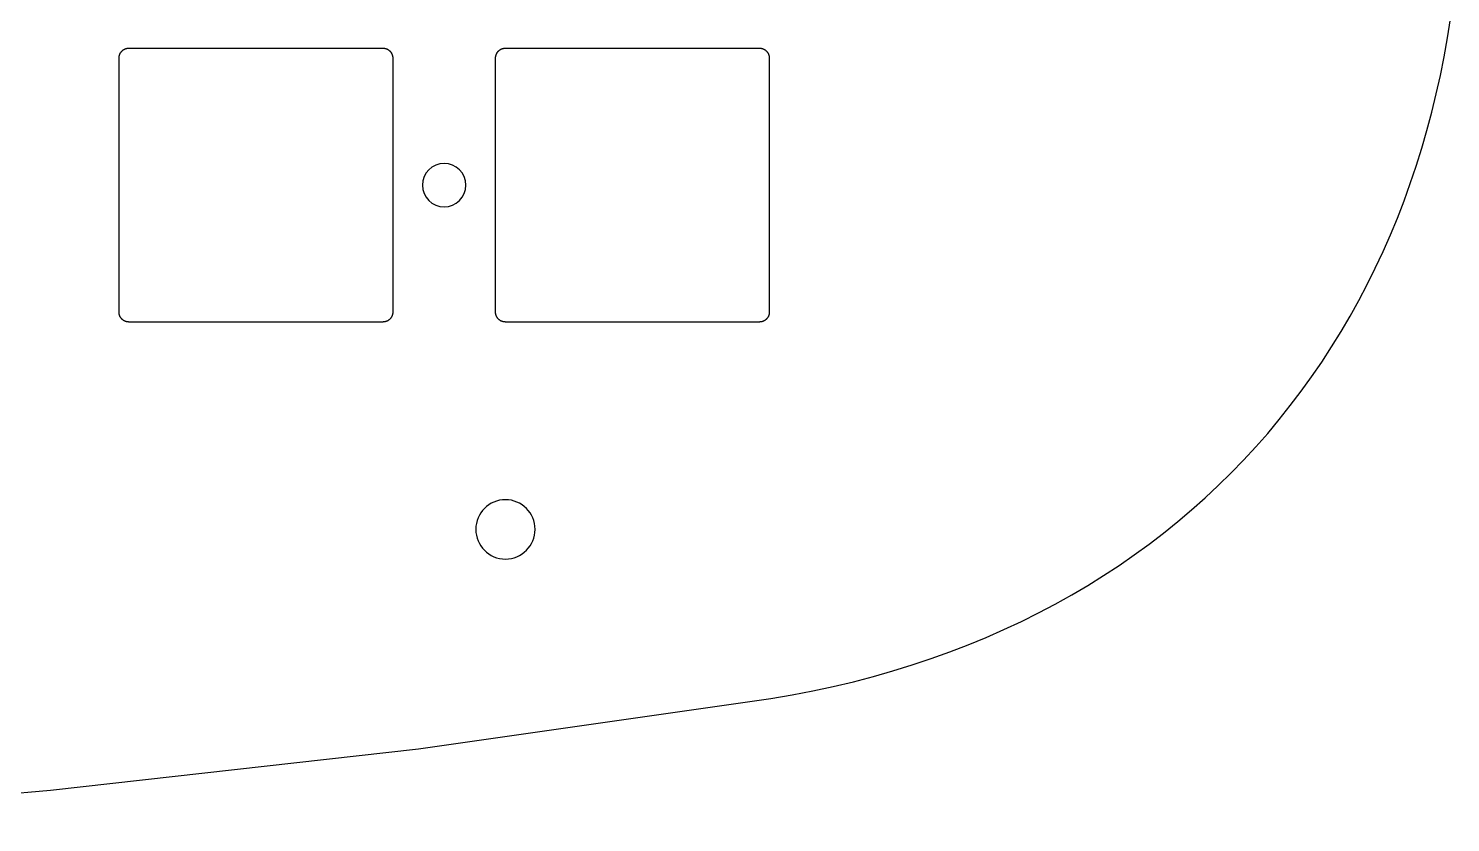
# Model space of a CAD drawing. Extents: x -763 to 762, y 34 to 355.
# Drawn here: x 376.6 to 448.5, y 188.8 to 229 of the extents above; entities that cross this region are included whole.
import ezdxf

# ---------------------------------------------------------------- set-up
doc = ezdxf.new("R2010")
doc.units = 0
doc.layers.add('2D_ACR_PLOT$CUT2', color=3, linetype='CONTINUOUS')

msp = doc.modelspace()

# ---------------------------------------------------------------- linework, layer by layer
at = {"layer": '2D_ACR_PLOT$CUT2'}
for p, q in [((448.389, 228.501), (448.542, 229.463)), ((448.218, 227.548), (448.389, 228.501)), ((381.173, 227.485), (381.174, 227.502)), ((381.173, 214.635), (381.173, 227.485)), ((381.174, 227.502), (381.175, 227.52)), ((381.175, 227.52), (381.176, 227.537)), ((381.176, 227.537), (381.178, 227.553)), ((381.178, 227.553), (381.181, 227.57)), ((381.181, 227.57), (381.184, 227.587)), ((381.184, 227.587), (381.188, 227.604)), ((381.188, 227.604), (381.192, 227.62)), ((381.192, 227.62), (381.197, 227.637)), ((381.197, 227.637), (381.202, 227.653)), ((381.202, 227.653), (381.208, 227.669)), ((381.208, 227.669), (381.215, 227.685)), ((381.215, 227.685), (381.222, 227.7)), ((381.222, 227.7), (381.23, 227.715)), ((381.23, 227.715), (381.238, 227.73)), ((381.238, 227.73), (381.246, 227.745)), ((381.246, 227.745), (381.255, 227.76)), ((381.255, 227.76), (381.265, 227.774)), ((381.265, 227.774), (381.275, 227.788)), ((381.275, 227.788), (381.286, 227.801)), ((381.286, 227.801), (381.297, 227.814)), ((381.297, 227.814), (381.308, 227.827)), ((381.308, 227.827), (381.32, 227.839)), ((381.32, 227.839), (381.332, 227.851)), ((381.332, 227.851), (381.345, 227.862)), ((381.345, 227.862), (381.358, 227.873)), ((381.358, 227.873), (381.371, 227.884)), ((381.371, 227.884), (381.385, 227.894)), ((381.385, 227.894), (381.399, 227.903)), ((381.399, 227.903), (381.414, 227.913)), ((381.414, 227.913), (381.428, 227.921)), ((381.428, 227.921), (381.443, 227.929)), ((381.443, 227.929), (381.459, 227.937)), ((381.459, 227.937), (381.474, 227.944)), ((381.474, 227.944), (381.49, 227.951)), ((381.49, 227.951), (381.506, 227.957)), ((381.506, 227.957), (381.522, 227.962)), ((381.522, 227.962), (381.539, 227.967)), ((381.539, 227.967), (381.555, 227.971)), ((381.555, 227.971), (381.572, 227.975)), ((381.572, 227.975), (381.589, 227.978)), ((381.589, 227.978), (381.605, 227.981)), ((381.605, 227.981), (381.622, 227.983)), ((381.622, 227.983), (381.639, 227.984)), ((381.639, 227.984), (381.656, 227.985)), ((381.656, 227.985), (381.673, 227.985)), ((381.673, 227.985), (394.523, 227.985)), ((394.523, 227.985), (394.541, 227.985)), ((394.541, 227.985), (394.558, 227.984)), ((394.558, 227.984), (394.575, 227.983)), ((394.575, 227.983), (394.592, 227.981)), ((394.592, 227.981), (394.608, 227.978)), ((394.608, 227.978), (394.625, 227.975)), ((394.625, 227.975), (394.642, 227.971)), ((394.642, 227.971), (394.658, 227.967)), ((394.658, 227.967), (394.675, 227.962)), ((394.675, 227.962), (394.691, 227.957)), ((394.691, 227.957), (394.707, 227.951)), ((394.707, 227.951), (394.723, 227.944)), ((394.723, 227.944), (394.738, 227.937)), ((394.738, 227.937), (394.753, 227.929)), ((394.753, 227.929), (394.769, 227.921)), ((394.769, 227.921), (394.783, 227.913)), ((394.783, 227.913), (394.798, 227.903)), ((394.798, 227.903), (394.812, 227.894)), ((394.812, 227.894), (394.826, 227.884)), ((394.826, 227.884), (394.839, 227.873)), ((394.839, 227.873), (394.852, 227.862)), ((394.852, 227.862), (394.865, 227.851)), ((394.865, 227.851), (394.877, 227.839)), ((394.877, 227.839), (394.889, 227.827)), ((394.889, 227.827), (394.9, 227.814)), ((394.9, 227.814), (394.911, 227.801)), ((394.911, 227.801), (394.922, 227.788)), ((394.922, 227.788), (394.932, 227.774)), ((394.932, 227.774), (394.942, 227.76)), ((394.942, 227.76), (394.951, 227.745)), ((394.951, 227.745), (394.959, 227.73)), ((394.959, 227.73), (394.967, 227.715)), ((394.967, 227.715), (394.975, 227.7)), ((394.975, 227.7), (394.982, 227.685)), ((394.982, 227.685), (394.989, 227.669)), ((394.989, 227.669), (394.995, 227.653)), ((394.995, 227.653), (395, 227.637)), ((395, 227.637), (395.005, 227.62)), ((395.005, 227.62), (395.009, 227.604)), ((395.009, 227.604), (395.013, 227.587)), ((395.013, 227.587), (395.016, 227.57)), ((395.016, 227.57), (395.019, 227.553)), ((395.019, 227.553), (395.021, 227.537)), ((395.021, 227.537), (395.022, 227.52)), ((395.022, 227.52), (395.023, 227.502)), ((395.023, 227.502), (395.023, 227.485)), ((395.023, 227.485), (395.023, 214.635)), ((400.223, 227.485), (400.224, 227.502)), ((400.223, 214.635), (400.223, 227.485)), ((400.224, 227.502), (400.225, 227.52)), ((400.225, 227.52), (400.226, 227.537)), ((400.226, 227.537), (400.228, 227.553)), ((400.228, 227.553), (400.231, 227.57)), ((400.231, 227.57), (400.234, 227.587)), ((400.234, 227.587), (400.238, 227.604)), ((400.238, 227.604), (400.242, 227.62)), ((400.242, 227.62), (400.247, 227.637)), ((400.247, 227.637), (400.252, 227.653)), ((400.252, 227.653), (400.258, 227.669)), ((400.258, 227.669), (400.265, 227.685)), ((400.265, 227.685), (400.272, 227.7)), ((400.272, 227.7), (400.28, 227.715)), ((400.28, 227.715), (400.288, 227.73)), ((400.288, 227.73), (400.296, 227.745)), ((400.296, 227.745), (400.305, 227.76)), ((400.305, 227.76), (400.315, 227.774)), ((400.315, 227.774), (400.325, 227.788)), ((400.325, 227.788), (400.336, 227.801)), ((400.336, 227.801), (400.347, 227.814)), ((400.347, 227.814), (400.358, 227.827)), ((400.358, 227.827), (400.37, 227.839)), ((400.37, 227.839), (400.382, 227.851)), ((400.382, 227.851), (400.395, 227.862)), ((400.395, 227.862), (400.408, 227.873)), ((400.408, 227.873), (400.421, 227.884)), ((400.421, 227.884), (400.435, 227.894)), ((400.435, 227.894), (400.449, 227.903)), ((400.449, 227.903), (400.464, 227.913)), ((400.464, 227.913), (400.478, 227.921)), ((400.478, 227.921), (400.493, 227.929)), ((400.493, 227.929), (400.509, 227.937)), ((400.509, 227.937), (400.524, 227.944)), ((400.524, 227.944), (400.54, 227.951)), ((400.54, 227.951), (400.556, 227.957)), ((400.556, 227.957), (400.572, 227.962)), ((400.572, 227.962), (400.589, 227.967)), ((400.589, 227.967), (400.605, 227.971)), ((400.605, 227.971), (400.622, 227.975)), ((400.622, 227.975), (400.639, 227.978)), ((400.639, 227.978), (400.655, 227.981)), ((400.655, 227.981), (400.672, 227.983)), ((400.672, 227.983), (400.689, 227.984)), ((400.689, 227.984), (400.706, 227.985)), ((400.706, 227.985), (400.723, 227.985)), ((400.723, 227.985), (413.573, 227.985)), ((413.573, 227.985), (413.591, 227.985)), ((413.591, 227.985), (413.608, 227.984)), ((413.608, 227.984), (413.625, 227.983)), ((413.625, 227.983), (413.642, 227.981)), ((413.642, 227.981), (413.658, 227.978)), ((413.658, 227.978), (413.675, 227.975)), ((413.675, 227.975), (413.692, 227.971)), ((413.692, 227.971), (413.708, 227.967)), ((413.708, 227.967), (413.725, 227.962)), ((413.725, 227.962), (413.741, 227.957)), ((413.741, 227.957), (413.757, 227.951)), ((413.757, 227.951), (413.773, 227.944)), ((413.773, 227.944), (413.788, 227.937)), ((413.788, 227.937), (413.803, 227.929)), ((413.803, 227.929), (413.819, 227.921)), ((413.819, 227.921), (413.833, 227.913)), ((413.833, 227.913), (413.848, 227.903)), ((413.848, 227.903), (413.862, 227.894)), ((413.862, 227.894), (413.876, 227.884)), ((413.876, 227.884), (413.889, 227.873)), ((413.889, 227.873), (413.902, 227.862)), ((413.902, 227.862), (413.915, 227.851)), ((413.915, 227.851), (413.927, 227.839)), ((413.927, 227.839), (413.939, 227.827)), ((413.939, 227.827), (413.95, 227.814)), ((413.95, 227.814), (413.961, 227.801)), ((413.961, 227.801), (413.972, 227.788)), ((413.972, 227.788), (413.982, 227.774)), ((413.982, 227.774), (413.992, 227.76)), ((413.992, 227.76), (414.001, 227.745)), ((414.001, 227.745), (414.009, 227.73)), ((414.009, 227.73), (414.017, 227.715)), ((414.017, 227.715), (414.025, 227.7)), ((414.025, 227.7), (414.032, 227.685)), ((414.032, 227.685), (414.039, 227.669)), ((414.039, 227.669), (414.045, 227.653)), ((414.045, 227.653), (414.05, 227.637)), ((414.05, 227.637), (414.055, 227.62)), ((414.055, 227.62), (414.059, 227.604)), ((414.059, 227.604), (414.063, 227.587)), ((414.063, 227.587), (414.066, 227.57)), ((414.066, 227.57), (414.069, 227.553)), ((414.069, 227.553), (414.071, 227.537)), ((414.071, 227.537), (414.072, 227.52)), ((414.072, 227.52), (414.073, 227.502)), ((414.073, 227.502), (414.073, 227.485)), ((414.073, 227.485), (414.073, 214.635)), ((448.028, 226.604), (448.218, 227.548)), ((447.82, 225.669), (448.028, 226.604)), ((447.594, 224.743), (447.82, 225.669)), ((447.349, 223.827), (447.594, 224.743)), ((447.085, 222.92), (447.349, 223.827)), ((446.804, 222.023), (447.085, 222.92)), ((446.504, 221.136), (446.804, 222.023)), ((446.187, 220.26), (446.504, 221.136)), ((445.851, 219.394), (446.187, 220.26)), ((445.497, 218.539), (445.851, 219.394)), ((445.125, 217.695), (445.497, 218.539)), ((444.735, 216.862), (445.125, 217.695)), ((444.328, 216.04), (444.735, 216.862)), ((443.903, 215.23), (444.328, 216.04)), ((443.46, 214.433), (443.903, 215.23)), ((381.174, 214.618), (381.173, 214.635)), ((381.175, 214.601), (381.174, 214.618)), ((381.176, 214.584), (381.175, 214.601)), ((381.178, 214.567), (381.176, 214.584)), ((381.181, 214.55), (381.178, 214.567)), ((381.184, 214.534), (381.181, 214.55)), ((381.188, 214.517), (381.184, 214.534)), ((381.192, 214.5), (381.188, 214.517)), ((381.197, 214.484), (381.192, 214.5)), ((381.202, 214.468), (381.197, 214.484)), ((381.208, 214.452), (381.202, 214.468)), ((381.215, 214.436), (381.208, 214.452)), ((381.222, 214.421), (381.215, 214.436)), ((381.23, 214.405), (381.222, 214.421)), ((394.975, 214.421), (394.967, 214.405)), ((394.982, 214.436), (394.975, 214.421)), ((394.989, 214.452), (394.982, 214.436)), ((394.995, 214.468), (394.989, 214.452)), ((395, 214.484), (394.995, 214.468)), ((395.005, 214.5), (395, 214.484)), ((395.009, 214.517), (395.005, 214.5)), ((395.013, 214.534), (395.009, 214.517)), ((395.016, 214.55), (395.013, 214.534)), ((395.019, 214.567), (395.016, 214.55)), ((395.021, 214.584), (395.019, 214.567)), ((395.022, 214.601), (395.021, 214.584)), ((395.023, 214.618), (395.022, 214.601)), ((395.023, 214.635), (395.023, 214.618)), ((400.224, 214.618), (400.223, 214.635)), ((400.225, 214.601), (400.224, 214.618)), ((400.226, 214.584), (400.225, 214.601)), ((400.228, 214.567), (400.226, 214.584)), ((400.231, 214.55), (400.228, 214.567)), ((400.234, 214.534), (400.231, 214.55)), ((400.238, 214.517), (400.234, 214.534)), ((400.242, 214.5), (400.238, 214.517)), ((400.247, 214.484), (400.242, 214.5)), ((400.252, 214.468), (400.247, 214.484)), ((400.258, 214.452), (400.252, 214.468)), ((400.265, 214.436), (400.258, 214.452)), ((400.272, 214.421), (400.265, 214.436)), ((400.28, 214.405), (400.272, 214.421)), ((414.025, 214.421), (414.017, 214.405)), ((414.032, 214.436), (414.025, 214.421)), ((414.039, 214.452), (414.032, 214.436)), ((414.045, 214.468), (414.039, 214.452)), ((414.05, 214.484), (414.045, 214.468)), ((414.055, 214.5), (414.05, 214.484)), ((414.059, 214.517), (414.055, 214.5)), ((414.063, 214.534), (414.059, 214.517)), ((414.066, 214.55), (414.063, 214.534)), ((414.069, 214.567), (414.066, 214.55)), ((414.071, 214.584), (414.069, 214.567)), ((414.072, 214.601), (414.071, 214.584)), ((414.073, 214.618), (414.072, 214.601)), ((414.073, 214.635), (414.073, 214.618)), ((443, 213.647), (443.46, 214.433)), ((381.238, 214.39), (381.23, 214.405)), ((381.246, 214.376), (381.238, 214.39)), ((381.255, 214.361), (381.246, 214.376)), ((381.265, 214.347), (381.255, 214.361)), ((381.275, 214.333), (381.265, 214.347)), ((381.286, 214.32), (381.275, 214.333)), ((381.297, 214.307), (381.286, 214.32)), ((381.308, 214.294), (381.297, 214.307)), ((381.32, 214.282), (381.308, 214.294)), ((381.332, 214.27), (381.32, 214.282)), ((381.345, 214.259), (381.332, 214.27)), ((381.358, 214.248), (381.345, 214.259)), ((381.371, 214.237), (381.358, 214.248)), ((381.385, 214.227), (381.371, 214.237)), ((381.399, 214.217), (381.385, 214.227)), ((381.414, 214.208), (381.399, 214.217)), ((381.428, 214.2), (381.414, 214.208)), ((381.443, 214.191), (381.428, 214.2)), ((381.459, 214.184), (381.443, 214.191)), ((381.474, 214.177), (381.459, 214.184)), ((381.49, 214.17), (381.474, 214.177)), ((381.506, 214.164), (381.49, 214.17)), ((381.522, 214.159), (381.506, 214.164)), ((381.539, 214.154), (381.522, 214.159)), ((381.555, 214.15), (381.539, 214.154)), ((381.572, 214.146), (381.555, 214.15)), ((381.589, 214.143), (381.572, 214.146)), ((381.605, 214.14), (381.589, 214.143)), ((381.622, 214.138), (381.605, 214.14)), ((381.639, 214.137), (381.622, 214.138)), ((381.656, 214.136), (381.639, 214.137)), ((381.673, 214.135), (381.656, 214.136)), ((394.523, 214.135), (381.673, 214.135)), ((394.541, 214.136), (394.523, 214.135)), ((394.558, 214.137), (394.541, 214.136)), ((394.575, 214.138), (394.558, 214.137)), ((394.592, 214.14), (394.575, 214.138)), ((394.608, 214.143), (394.592, 214.14)), ((394.625, 214.146), (394.608, 214.143)), ((394.642, 214.15), (394.625, 214.146)), ((394.658, 214.154), (394.642, 214.15)), ((394.675, 214.159), (394.658, 214.154)), ((394.691, 214.164), (394.675, 214.159)), ((394.707, 214.17), (394.691, 214.164)), ((394.723, 214.177), (394.707, 214.17)), ((394.738, 214.184), (394.723, 214.177)), ((394.753, 214.191), (394.738, 214.184)), ((394.769, 214.2), (394.753, 214.191)), ((394.783, 214.208), (394.769, 214.2)), ((394.798, 214.217), (394.783, 214.208)), ((394.812, 214.227), (394.798, 214.217)), ((394.826, 214.237), (394.812, 214.227)), ((394.839, 214.248), (394.826, 214.237)), ((394.852, 214.259), (394.839, 214.248)), ((394.865, 214.27), (394.852, 214.259)), ((394.877, 214.282), (394.865, 214.27)), ((394.889, 214.294), (394.877, 214.282)), ((394.9, 214.307), (394.889, 214.294)), ((394.911, 214.32), (394.9, 214.307)), ((394.922, 214.333), (394.911, 214.32)), ((394.932, 214.347), (394.922, 214.333)), ((394.942, 214.361), (394.932, 214.347)), ((394.951, 214.376), (394.942, 214.361)), ((394.959, 214.39), (394.951, 214.376)), ((394.967, 214.405), (394.959, 214.39)), ((400.288, 214.39), (400.28, 214.405)), ((400.296, 214.376), (400.288, 214.39)), ((400.305, 214.361), (400.296, 214.376)), ((400.315, 214.347), (400.305, 214.361)), ((400.325, 214.333), (400.315, 214.347)), ((400.336, 214.32), (400.325, 214.333)), ((400.347, 214.307), (400.336, 214.32)), ((400.358, 214.294), (400.347, 214.307)), ((400.37, 214.282), (400.358, 214.294)), ((400.382, 214.27), (400.37, 214.282)), ((400.395, 214.259), (400.382, 214.27)), ((400.408, 214.248), (400.395, 214.259)), ((400.421, 214.237), (400.408, 214.248)), ((400.435, 214.227), (400.421, 214.237)), ((400.449, 214.217), (400.435, 214.227)), ((400.464, 214.208), (400.449, 214.217)), ((400.478, 214.2), (400.464, 214.208)), ((400.493, 214.191), (400.478, 214.2)), ((400.509, 214.184), (400.493, 214.191)), ((400.524, 214.177), (400.509, 214.184)), ((400.54, 214.17), (400.524, 214.177)), ((400.556, 214.164), (400.54, 214.17)), ((400.572, 214.159), (400.556, 214.164)), ((400.589, 214.154), (400.572, 214.159)), ((400.605, 214.15), (400.589, 214.154)), ((400.622, 214.146), (400.605, 214.15)), ((400.639, 214.143), (400.622, 214.146)), ((400.655, 214.14), (400.639, 214.143)), ((400.672, 214.138), (400.655, 214.14)), ((400.689, 214.137), (400.672, 214.138)), ((400.706, 214.136), (400.689, 214.137)), ((400.723, 214.135), (400.706, 214.136)), ((413.573, 214.135), (400.723, 214.135)), ((413.591, 214.136), (413.573, 214.135)), ((413.608, 214.137), (413.591, 214.136)), ((413.625, 214.138), (413.608, 214.137)), ((413.642, 214.14), (413.625, 214.138)), ((413.658, 214.143), (413.642, 214.14)), ((413.675, 214.146), (413.658, 214.143)), ((413.692, 214.15), (413.675, 214.146)), ((413.708, 214.154), (413.692, 214.15)), ((413.725, 214.159), (413.708, 214.154)), ((413.741, 214.164), (413.725, 214.159)), ((413.757, 214.17), (413.741, 214.164)), ((413.773, 214.177), (413.757, 214.17)), ((413.788, 214.184), (413.773, 214.177)), ((413.803, 214.191), (413.788, 214.184)), ((413.819, 214.2), (413.803, 214.191)), ((413.833, 214.208), (413.819, 214.2)), ((413.848, 214.217), (413.833, 214.208)), ((413.862, 214.227), (413.848, 214.217)), ((413.876, 214.237), (413.862, 214.227)), ((413.889, 214.248), (413.876, 214.237)), ((413.902, 214.259), (413.889, 214.248)), ((413.915, 214.27), (413.902, 214.259)), ((413.927, 214.282), (413.915, 214.27)), ((413.939, 214.294), (413.927, 214.282)), ((413.95, 214.307), (413.939, 214.294)), ((413.961, 214.32), (413.95, 214.307)), ((413.972, 214.333), (413.961, 214.32)), ((413.982, 214.347), (413.972, 214.333)), ((413.992, 214.361), (413.982, 214.347)), ((414.001, 214.376), (413.992, 214.361)), ((414.009, 214.39), (414.001, 214.376)), ((414.017, 214.405), (414.009, 214.39)), ((442.522, 212.873), (443, 213.647)), ((442.026, 212.112), (442.522, 212.873)), ((441.513, 211.364), (442.026, 212.112)), ((440.983, 210.629), (441.513, 211.364)), ((440.435, 209.907), (440.983, 210.629)), ((439.871, 209.198), (440.435, 209.907)), ((439.289, 208.503), (439.871, 209.198)), ((438.69, 207.822), (439.289, 208.503)), ((438.073, 207.155), (438.69, 207.822)), ((436.79, 205.864), (437.44, 206.502)), ((437.44, 206.502), (438.073, 207.155)), ((436.123, 205.241), (436.79, 205.864)), ((435.44, 204.632), (436.123, 205.241)), ((434.739, 204.039), (435.44, 204.632)), ((434.022, 203.461), (434.739, 204.039)), ((433.288, 202.898), (434.022, 203.461)), ((431.771, 201.821), (432.538, 202.352)), ((432.538, 202.352), (433.288, 202.898)), ((430.988, 201.307), (431.771, 201.821)), ((429.373, 200.329), (430.189, 200.81)), ((430.189, 200.81), (430.988, 201.307)), ((428.541, 199.865), (429.373, 200.329)), ((426.828, 198.988), (427.693, 199.418)), ((427.693, 199.418), (428.541, 199.865)), ((425.948, 198.577), (426.828, 198.988)), ((424.139, 197.807), (425.051, 198.183)), ((425.051, 198.183), (425.948, 198.577)), ((422.267, 197.11), (423.211, 197.449)), ((423.211, 197.449), (424.139, 197.807)), ((419.341, 196.205), (420.332, 196.487)), ((420.332, 196.487), (421.307, 196.789)), ((421.307, 196.789), (422.267, 197.11)), ((417.313, 195.698), (418.335, 195.942)), ((418.335, 195.942), (419.341, 196.205)), ((396.327, 192.548), (414.155, 195.087)), ((414.155, 195.087), (415.223, 195.271)), ((415.223, 195.271), (416.275, 195.475)), ((416.275, 195.475), (417.313, 195.698)), ((377.708, 190.464), (396.327, 192.548)), ((358.956, 188.819), (377.708, 190.464))]:
    msp.add_line(p, q, dxfattribs=at)
at = {"layer": '2D_ACR_PLOT$CUT2', "extrusion": (0, 0, -1)}
for centre, radius in [((-397.623, 221.06), 1.1), ((-400.723, 203.648), 1.5)]:
    msp.add_circle(centre, radius, dxfattribs=at)

doc.saveas('drawing.dxf')
